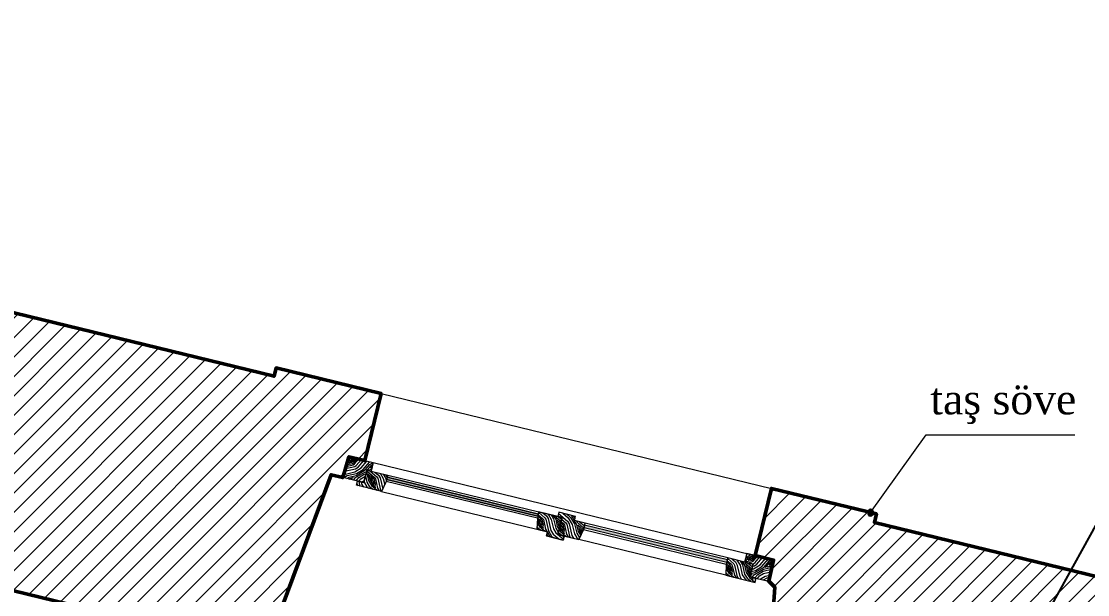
# Model space of a CAD drawing. Header units: millimetres. Extents: x 4980 to 19099, y 3891 to 5773.
# Drawn here: x 11974.9 to 12221.7, y 4852.7 to 4985.3 of the extents above; entities that cross this region are included whole.
import ezdxf

# ---------------------------------------------------------------- set-up
doc = ezdxf.new("R2010")
doc.units = ezdxf.units.MM
for name, color, linetype, lineweight in [('a 2', 132, 'Continuous', 20), ('a ahşap tarama', 46, 'Continuous', 0), ('a duvar', 84, 'Continuous', 50), ('a pencere 0', 252, 'Continuous', 0), ('a pencere cam', 121, 'Continuous', 0), ('a pencere doğrama', 41, 'Continuous', 20), ('no3_duvar tarama', 253, 'Continuous', 9), ('PLAN YAZI', 4, 'Continuous', 9)]:
    doc.layers.add(name, color=color, linetype=linetype, lineweight=lineweight)
doc.styles.get("Standard").update_dxf_attribs({"font": 'stylu.ttf', "height": 10})
doc.dimstyles.new('ISO-25', dxfattribs={"dimtxt": 2.5, "dimasz": 5, "dimexe": 1.25, "dimexo": 0.625, "dimtad": 1, "dimdec": 0, "dimtxsty": 'Standard', "dimblk": 'ARCHTICK', "dimcen": 2.5, "dimclrd": 256, "dimclre": 256, "dimclrt": 256, "dimadec": 0, "dimazin": 0, "dimtfac": 1, "dimtdec": 0, "dimtmove": 0, "dimatfit": 3, "dimldrblk": 'ARCHTICK', "dimfxl": 1, "dimlwd": -1, "dimlwe": -1, "dimarcsym": 0})
pattern_1 = [(45, (-467.3525, 13840.0737), (-2.245064, 2.245064), [])]
pattern_2 = [(346.328434, (771.553, 13538.8466), (6.0401125, 3.6765528), [0.25, -4.75]), (76.328434, (773.91, 13540.0743), (-3.6765528, 6.0401125), [0.5, -4.5]), (31.328434, (772.8203, 13539.8248), (1.1817798, 4.8583327), [0.3535, -1.0605, 0.3535, -0.707, 2.475, -2.1215678]), (31.328434, (771.251, 13538.6628), (1.1817798, 4.8583327), [0.35355, -0.7071, 0.35355, -5.6568678]), (31.328434, (773.0697, 13538.735), (1.1817798, 4.8583327), [0.35355, -6.7175178]), (31.328434, (773.4965, 13538.374), (1.1817798, 4.8583327), [0.35355, -6.7175178]), (31.328434, (772.886, 13539.037), (1.1817798, 4.8583327), [0.35355, -6.7175178]), (31.328434, (772.702, 13539.339), (1.1817798, 4.8583327), [0.7071, -6.3639678]), (31.328434, (774.803, 13542.6873), (1.1817798, 4.8583327), [0.7071, -6.3639678]), (31.328434, (772.2753, 13539.7), (1.1817798, 4.8583327), [1.4142, -5.6568678]), (31.328434, (772.0915, 13540.002), (1.1817798, 4.8583327), [1.4142, -5.6568678]), (31.328434, (775.604, 13540.6914), (1.1817798, 4.8583327), [1.4142, -5.6568678]), (31.328434, (771.9668, 13540.547), (1.1817798, 4.8583327), [1.06066, -6.0104078]), (31.328434, (771.1724, 13541.512), (1.1817798, 4.8583327), [1.06066, -6.0104078]), (31.328434, (771.54, 13540.908), (1.1817798, 4.8583327), [1.06066, -6.0104078]), (31.328434, (775.0525, 13541.5974), (1.1817798, 4.8583327), [1.767767, -5.3033008]), (31.328434, (774.6257, 13541.9585), (1.1817798, 4.8583327), [1.767767, -5.3033008]), (31.328434, (774.816, 13540.6258), (1.1817798, 4.8583327), [2.4748737, -4.596194]), (12.893485, (772.1572, 13539.2142), (4.85833268, -1.18177983), [0.559017, -10.6213229]), (12.893485, (773.4834, 13540.4354), (4.85833268, -1.18177983), [0.559017, -10.6213229]), (12.893485, (773.1223, 13540.0086), (4.85833268, -1.18177983), [0.559017, -10.6213229]), (12.893485, (771.796, 13538.7875), (4.85833268, -1.18177983), [1.118034, -10.0623059]), (12.893485, (773.2995, 13540.7374), (4.85833268, -1.18177983), [1.677051, -9.503289]), (12.893485, (772.8728, 13541.0985), (4.85833268, -1.18177983), [2.236068, -8.944272]), (12.893485, (772.446, 13541.4596), (4.85833268, -1.18177983), [2.236068, -8.944272]), (12.893485, (772.0718, 13543.0944), (4.85833268, -1.18177983), [2.236068, -8.944272]), (12.893485, (771.9537, 13542.6085), (4.85833268, -1.18177983), [2.795085, -8.3852549]), (12.893485, (772.0784, 13542.0636), (4.85833268, -1.18177983), [2.795085, -8.3852549]), (49.763383, (773.306, 13539.7066), (1.18177984, 4.85833268), [0.559017, -10.6213229]), (49.763383, (772.4592, 13539.398), (1.18177984, 4.85833268), [0.559017, -10.6213229]), (49.763383, (771.5532, 13538.8466), (1.18177984, 4.85833268), [1.118034, -10.0623059]), (49.763383, (773.188, 13539.2208), (1.18177984, 4.85833268), [1.118034, -10.0623059]), (49.763383, (771.0082, 13538.7219), (1.18177984, 4.85833268), [1.677051, -9.503289]), (49.763383, (770.5224, 13538.84), (1.18177984, 4.85833268), [2.236068, -8.944272]), (49.763383, (774.954, 13538.0193), (1.18177984, 4.85833268), [2.236068, -8.944272]), (49.763383, (773.3718, 13538.9188), (1.18177984, 4.85833268), [2.236068, -8.944272]), (49.763383, (774.2252, 13538.1966), (1.18177984, 4.85833268), [2.795085, -8.3852549]), (49.763383, (773.7985, 13538.5577), (1.18177984, 4.85833268), [2.795085, -8.3852549])]
pattern_3 = [(346.328434, (-6138.9407, -1968.369), (3.6765528, -6.0401125), [0.25, -4.75]), (256.328434, (-6137.411, -1970.542), (-6.0401125, -3.6765528), [0.5, -4.5]), (301.328434, (-6138.2644, -1969.8198), (-1.1817798, -4.8583327), [0.3535, -1.0605, 0.3535, -0.707, 2.475, -2.1215678]), (301.328434, (-6139.1245, -1968.0668), (-1.1817798, -4.8583327), [0.35355, -0.7071, 0.35355, -5.6568678]), (301.328434, (-6137.5422, -1968.9663), (-1.1817798, -4.8583327), [0.35355, -6.7175178]), (301.328434, (-6136.9973, -1968.8415), (-1.1817798, -4.8583327), [0.35355, -6.7175178]), (301.328434, (-6137.8443, -1969.15), (-1.1817798, -4.8583327), [0.35355, -6.7175178]), (301.328434, (-6138.1463, -1969.334), (-1.1817798, -4.8583327), [0.7071, -6.3639678]), (301.328434, (-6137.818, -1973.273), (-1.1817798, -4.8583327), [0.7071, -6.3639678]), (301.328434, (-6138.6912, -1969.4587), (-1.1817798, -4.8583327), [1.4142, -5.6568678]), (301.328434, (-6138.9932, -1969.6425), (-1.1817798, -4.8583327), [1.4142, -5.6568678]), (301.328434, (-6136.1898, -1971.868), (-1.1817798, -4.8583327), [1.4142, -5.6568678]), (301.328434, (-6139.3543, -1970.0692), (-1.1817798, -4.8583327), [1.06066, -6.0104078]), (301.328434, (-6140.5032, -1970.5616), (-1.1817798, -4.8583327), [1.06066, -6.0104078]), (301.328434, (-6139.8992, -1970.194), (-1.1817798, -4.8583327), [1.06066, -6.0104078]), (301.328434, (-6137.0958, -1972.4196), (-1.1817798, -4.8583327), [1.767767, -5.3033008]), (301.328434, (-6137.6407, -1972.5444), (-1.1817798, -4.8583327), [1.767767, -5.3033008]), (301.328434, (-6136.8595, -1971.448), (-1.1817798, -4.8583327), [2.4748737, -4.596194]), (319.763383, (-6138.573, -1968.9728), (4.85833268, -1.18177984), [0.559017, -10.6213229]), (319.763383, (-6137.9559, -1970.6667), (4.85833268, -1.18177984), [0.559017, -10.6213229]), (319.763383, (-6138.0806, -1970.1218), (4.85833268, -1.18177984), [0.559017, -10.6213229]), (319.763383, (-6138.6977, -1968.428), (4.85833268, -1.18177984), [1.118034, -10.0623059]), (319.763383, (-6138.2579, -1970.8505), (4.85833268, -1.18177984), [1.677051, -9.5032889]), (319.763383, (-6138.8028, -1970.9753), (4.85833268, -1.18177984), [2.236068, -8.9442719]), (319.763383, (-6139.3477, -1971.1), (4.85833268, -1.18177984), [2.236068, -8.9442719]), (319.763383, (-6140.431, -1972.3802), (4.85833268, -1.18177984), [2.236068, -8.9442719]), (319.763383, (-6140.3128, -1971.8944), (4.85833268, -1.18177984), [2.795085, -8.3852549]), (319.763383, (-6139.9517, -1971.4676), (4.85833268, -1.18177984), [2.795085, -8.3852549]), (282.893485, (-6137.7786, -1969.938), (-1.18177984, -4.85833268), [0.559017, -10.6213229]), (282.893485, (-6138.3892, -1969.2748), (-1.18177984, -4.85833268), [0.559017, -10.6213229]), (282.893485, (-6138.9407, -1968.3688), (-1.18177984, -4.85833268), [1.118034, -10.0623059]), (282.893485, (-6137.6604, -1969.452), (-1.18177984, -4.85833268), [1.118034, -10.0623059]), (282.893485, (-6139.3674, -1968.0077), (-1.18177984, -4.85833268), [1.677051, -9.5032889]), (282.893485, (-6139.8532, -1967.8895), (-1.18177984, -4.85833268), [2.236068, -8.9442719]), (282.893485, (-6135.5398, -1969.196), (-1.18177984, -4.85833268), [2.236068, -8.9442719]), (282.893485, (-6137.3584, -1969.2683), (-1.18177984, -4.85833268), [2.236068, -8.9442719]), (282.893485, (-6136.2686, -1969.0188), (-1.18177984, -4.85833268), [2.795085, -8.3852549]), (282.893485, (-6136.8135, -1969.1435), (-1.18177984, -4.85833268), [2.795085, -8.3852549])]

# ---------------------------------------------------------------- blocks, each defined once
blk = doc.blocks.new('asdsdzfsd')
at = {"layer": 'a ahşap tarama', "lineweight": 5}
h = blk.add_hatch(dxfattribs=at)
h.set_pattern_fill('WOODFACE', color=256, scale=5, angle=346.3284, style=0, pattern_type=2)
h.set_pattern_definition(pattern_2)
h.paths.add_polyline_path([(7450.92, 2773.12), (7452.86, 2772.65), (7452.38, 2770.7), (7451.41, 2770.93), (7450.7, 2768.02), (7449.25, 2768.37), (7445.84, 2769.21), (7447.27, 2774.01)])
h = blk.add_hatch(dxfattribs=at)
h.set_pattern_fill('WOODFACE', color=256, scale=5, angle=346.3284, style=0, pattern_type=2)
h.set_pattern_definition(pattern_3)
h.paths.add_polyline_path([(7456.27, 2769.76), (7455.92, 2768.3), (7454.84, 2765.99), (7449.01, 2767.41), (7449.25, 2768.37), (7450.7, 2768.02), (7451.41, 2770.93), (7452.38, 2770.7)])
h = blk.add_hatch(dxfattribs=at)
h.set_pattern_fill('WOODFACE', color=256, scale=5, angle=346.3284, style=0, pattern_type=2)
h.set_pattern_definition(pattern_3)
h.paths.add_polyline_path([(7491.25, 2761.25), (7490.9, 2759.79), (7490.79, 2757.25), (7493.22, 2756.65), (7492.99, 2755.68), (7496.87, 2754.74), (7497.11, 2755.71), (7495.65, 2756.06), (7496.5, 2759.54), (7496.6, 2759.95), (7491.45, 2761.2)])
h = blk.add_hatch(dxfattribs=at)
h.set_pattern_fill('WOODFACE', color=256, scale=5, angle=346.3284, style=0, pattern_type=2)
h.set_pattern_definition(pattern_3)
h.paths.add_polyline_path([(7500.51, 2754.88), (7501.59, 2757.19), (7501.94, 2758.65), (7499.51, 2759.24), (7499.75, 2760.21), (7495.86, 2761.16), (7495.63, 2760.19), (7496.6, 2759.95), (7495.75, 2756.47), (7495.65, 2756.06)])
h = blk.add_hatch(dxfattribs=at)
h.set_pattern_fill('WOODFACE', color=256, scale=5, angle=346.3284, style=0, pattern_type=2)
h.set_pattern_definition(pattern_3)
edge = h.paths.add_edge_path()
edge.add_line((7534.98, 2750.61), (7534.62, 2749.16))
edge.add_line((7534.62, 2749.16), (7534.52, 2746.61))
edge.add_line((7534.52, 2746.61), (7541.32, 2744.95))
edge.add_line((7541.32, 2744.95), (7541.55, 2745.92))
edge.add_line((7541.55, 2745.92), (7540.1, 2746.27))
edge.add_line((7540.1, 2746.27), (7540.81, 2749.19))
edge.add_line((7540.81, 2749.19), (7539.83, 2749.42))
edge.add_line((7539.83, 2749.42), (7534.98, 2750.61))
h = blk.add_hatch(dxfattribs=at)
h.set_pattern_fill('WOODFACE', color=256, scale=5, angle=346.3284, style=0, pattern_type=2)
h.set_pattern_definition(pattern_2)
h.paths.add_polyline_path([(7543.22, 2750.66), (7539.34, 2751.6), (7538.86, 2749.66), (7540.81, 2749.19), (7540.1, 2746.27), (7544.46, 2745.21), (7545.57, 2750.12)])
at = {"layer": 'a pencere cam', "lineweight": 5}
for points in [[(7456.04, 2768.79), (7491.02, 2760.28), (7491.14, 2760.76), (7456.16, 2769.27)], [(7501.71, 2757.68), (7534.74, 2749.64), (7534.86, 2750.13), (7501.82, 2758.16)]]:
    blk.add_hatch(color=256, dxfattribs=at).paths.add_polyline_path(points)
at = {"layer": 'no3_duvar tarama'}
h = blk.add_hatch(dxfattribs=at)
h.set_pattern_fill('ANSI31', color=256, style=0)
h.set_pattern_definition(pattern_1)
h.paths.add_polyline_path([(7259.68, 2769.84), (7266.78, 2798.99), (7315.35, 2787.14), (7308.25, 2758), (7427.91, 2728.81), (7443.13, 2769.87), (7445.84, 2769.21), (7447.27, 2774.01), (7450.92, 2773.12), (7454.7, 2788.67), (7430.41, 2794.58), (7429.94, 2792.63), (7211.32, 2845.84), (7211.79, 2847.78), (7187.5, 2853.69), (7183.71, 2838.14), (7187.04, 2837.37), (7185.92, 2832.46), (7188.09, 2828.68), (7188.21, 2787.27)])
h = blk.add_hatch(dxfattribs=at)
h.set_pattern_fill('ANSI31', color=256, style=0)
h.set_pattern_definition(pattern_1)
h.paths.add_polyline_path([(7541.28, 2751.13), (7545.06, 2766.68), (7569.35, 2760.77), (7568.88, 2758.82), (7753.49, 2713.9), (7753.97, 2715.84), (7778.26, 2709.93), (7774.47, 2694.38), (7770.83, 2695.27), (7769.39, 2690.47), (7767.79, 2690.86), (7749.59, 2650.36), (7627.67, 2680.09), (7542.91, 2700.77), (7545.86, 2743.83), (7544.46, 2745.21), (7545.57, 2750.12)])
at = {"layer": 'PLAN YAZI'}
h = blk.add_hatch(color=256, dxfattribs=at)
h.dxf.hatch_style = 1
edge = h.paths.add_edge_path()
edge.add_ellipse((7568.01, 2761.09), major_axis=(-0.021, 0.888), ratio=0.6911, start_angle=0, end_angle=360)
at = {"layer": 'a 2'}
blk.add_lwpolyline([(7454.7, 2788.67), (7545.06, 2766.68)], dxfattribs=at)
at = {"layer": 'a duvar'}
for points in [[(7183.71, 2838.14), (7187.5, 2853.69), (7211.79, 2847.78), (7211.32, 2845.84), (7429.94, 2792.63), (7430.41, 2794.58), (7454.7, 2788.67), (7450.92, 2773.12), (7447.27, 2774.01), (7445.84, 2769.21), (7443.13, 2769.87), (7427.91, 2728.81), (7412.79, 2732.5), (7354.16, 2746.8), (7188.21, 2787.27), (7188.09, 2828.68), (7185.92, 2832.46), (7187.04, 2837.37), (7183.71, 2838.14)], [(7541.28, 2751.13), (7545.06, 2766.68), (7569.35, 2760.77), (7568.88, 2758.82), (7753.49, 2713.9), (7753.97, 2715.84), (7778.26, 2709.93), (7774.47, 2694.38), (7770.83, 2695.27), (7769.39, 2690.47), (7767.79, 2690.86), (7749.59, 2650.36), (7627.67, 2680.09), (7542.91, 2700.77), (7545.86, 2743.83), (7544.46, 2745.21), (7545.57, 2750.12), (7541.28, 2751.13)]]:
    blk.add_lwpolyline(points, dxfattribs=at)
at = {"layer": 'a pencere 0'}
for points in [[(7452.86, 2772.65), (7540.31, 2751.37)], [(7456.27, 2769.76), (7491.25, 2761.25)], [(7490.9, 2759.79), (7455.92, 2768.3)], [(7454.84, 2765.99), (7490.79, 2757.25)], [(7501.59, 2757.19), (7534.62, 2749.16)], [(7534.98, 2750.61), (7501.94, 2758.65)], [(7534.52, 2746.61), (7500.51, 2754.88)]]:
    blk.add_lwpolyline(points, dxfattribs=at)
at = {"layer": 'a pencere cam', "lineweight": 5}
for p, q in [((7450.71, 2768.03), (7451.41, 2770.94)), ((7456.16, 2769.27), (7491.14, 2760.76)), ((7534.86, 2750.13), (7501.82, 2758.16))]:
    blk.add_line(p, q, dxfattribs=at)
for points in [[(7456.04, 2768.79), (7491.02, 2760.28), (7491.14, 2760.76), (7456.16, 2769.27)], [(7501.71, 2757.68), (7534.74, 2749.64), (7534.86, 2750.13), (7501.82, 2758.16)]]:
    blk.add_lwpolyline(points, close=True, dxfattribs=at)
for points in [[(7491.02, 2760.28), (7456.04, 2768.79)], [(7501.71, 2757.68), (7534.74, 2749.64)]]:
    blk.add_lwpolyline(points, dxfattribs=at)
at = {"layer": 'a pencere doğrama'}
for p, q in [((7450.92, 2773.12), (7452.86, 2772.65)), ((7450.92, 2773.12), (7452.86, 2772.65)), ((7452.86, 2772.65), (7452.39, 2770.7)), ((7452.86, 2772.65), (7452.39, 2770.7)), ((7450.71, 2768.03), (7445.84, 2769.21)), ((7451.41, 2770.94), (7450.71, 2768.03)), ((7451.41, 2770.94), (7450.71, 2768.03)), ((7451.41, 2770.94), (7456.27, 2769.76)), ((7452.39, 2770.7), (7451.41, 2770.94)), ((7452.39, 2770.7), (7451.41, 2770.94)), ((7456.27, 2769.76), (7456.16, 2769.27)), ((7455.92, 2768.3), (7454.84, 2765.99)), ((7456.04, 2768.79), (7455.92, 2768.3)), ((7490.9, 2759.79), (7490.79, 2757.25)), ((7491.02, 2760.28), (7490.9, 2759.79)), ((7491.14, 2760.76), (7491.25, 2761.25)), ((7491.25, 2761.25), (7496.6, 2759.95)), ((7495.86, 2761.16), (7495.63, 2760.19)), ((7496.6, 2759.95), (7495.65, 2756.06)), ((7496.6, 2759.95), (7495.65, 2756.06)), ((7499.75, 2760.21), (7495.86, 2761.16)), ((7499.51, 2759.24), (7499.75, 2760.21)), ((7493.22, 2756.65), (7490.79, 2757.25)), ((7501.94, 2758.65), (7499.51, 2759.24)), ((7501.59, 2757.19), (7500.51, 2754.88)), ((7501.71, 2757.68), (7501.59, 2757.19)), ((7501.82, 2758.16), (7501.94, 2758.65)), ((7492.99, 2755.68), (7493.22, 2756.65)), ((7496.87, 2754.74), (7492.99, 2755.68)), ((7495.65, 2756.06), (7497.11, 2755.71)), ((7497.11, 2755.71), (7496.87, 2754.74)), ((7497.11, 2755.71), (7500.51, 2754.88)), ((7534.74, 2749.64), (7534.62, 2749.16)), ((7534.98, 2750.61), (7534.74, 2749.64)), ((7539.83, 2749.42), (7534.98, 2750.61)), ((7539.34, 2751.6), (7538.86, 2749.66)), ((7538.86, 2749.66), (7539.83, 2749.42)), ((7541.28, 2751.13), (7539.34, 2751.6)), ((7539.83, 2749.42), (7540.81, 2749.19)), ((7534.62, 2749.16), (7534.52, 2746.61)), ((7540.81, 2749.19), (7540.1, 2746.27))]:
    blk.add_line(p, q, dxfattribs=at)
for points in [[(7450.92, 2773.12), (7452.86, 2772.65), (7452.38, 2770.7), (7451.41, 2770.93), (7450.7, 2768.02), (7449.25, 2768.37), (7445.84, 2769.21), (7447.27, 2774.01), (7450.92, 2773.12)], [(7456.27, 2769.76), (7455.92, 2768.3), (7454.84, 2765.99), (7449.01, 2767.41), (7449.25, 2768.37), (7450.7, 2768.02), (7451.41, 2770.93), (7452.38, 2770.7), (7456.27, 2769.76)], [(7454.84, 2765.99), (7449.01, 2767.41), (7449.25, 2768.38), (7450.71, 2768.03)], [(7491.25, 2761.25), (7490.9, 2759.79), (7490.79, 2757.25), (7493.22, 2756.65), (7492.99, 2755.68), (7496.87, 2754.74), (7497.11, 2755.71), (7495.65, 2756.06), (7496.5, 2759.54), (7496.6, 2759.95), (7491.45, 2761.2), (7491.25, 2761.25)], [(7500.51, 2754.88), (7501.59, 2757.19), (7501.94, 2758.65), (7499.51, 2759.24), (7499.75, 2760.21), (7495.86, 2761.16), (7495.63, 2760.19), (7496.6, 2759.95), (7495.75, 2756.47), (7495.65, 2756.06), (7500.51, 2754.88), (7500.51, 2754.88)], [(7534.98, 2750.61), (7534.62, 2749.16), (7534.52, 2746.61), (7541.32, 2744.95), (7541.55, 2745.92), (7540.1, 2746.27), (7540.81, 2749.19), (7539.83, 2749.42), (7534.98, 2750.61)], [(7543.22, 2750.66), (7539.34, 2751.6), (7538.86, 2749.66), (7540.81, 2749.19), (7540.1, 2746.27), (7544.46, 2745.21), (7545.57, 2750.12), (7543.22, 2750.66)], [(7534.52, 2746.61), (7541.32, 2744.95), (7541.55, 2745.92), (7540.1, 2746.27)]]:
    blk.add_lwpolyline(points, dxfattribs=at)
at = {"layer": 'PLAN YAZI'}
for p, q in [((7568.01, 2761.09), (7580.9, 2779.05)), ((7580.9, 2779.05), (7615.31, 2779.05))]:
    blk.add_line(p, q, dxfattribs=at)
blk.add_ellipse((7568.01, 2761.09), major_axis=(0, 0.888), ratio=0.6911, start_param=4.712389, end_param=10.995574, dxfattribs=at)
at = {"layer": 'PLAN YAZI', "insert": (7581.85, 2790.83), "char_height": 7, "width": 63.3955, "attachment_point": 1}
blk.add_mtext('{\\fTimes New Roman|b0|i0|c162|p18;taş söve }', dxfattribs=at)

msp = doc.modelspace()

# ---------------------------------------------------------------- block references
at = {"layer": 'no3_duvar tarama'}
msp.add_blockref('asdsdzfsd', (4603.48, 2110.55), dxfattribs=at)

# ---------------------------------------------------------------- leaders
at = {"annotation_type": 0, "has_hookline": 1, "hookline_direction": 0, "text_width": 117.15}
msp.add_leader([(12176.34, 4783.23), (12288.06, 4985.31), (12313.02, 4984.24)], dimstyle='ISO-25', override={"dimtxt": 10, "dimasz": 10, "dimgap": 3, "dimcen": 5, "dimldrblk": 'ClosedBlank', "dimfxl": 0, "dimtfillclr": 256}, dxfattribs=at)

doc.saveas('drawing.dxf')
